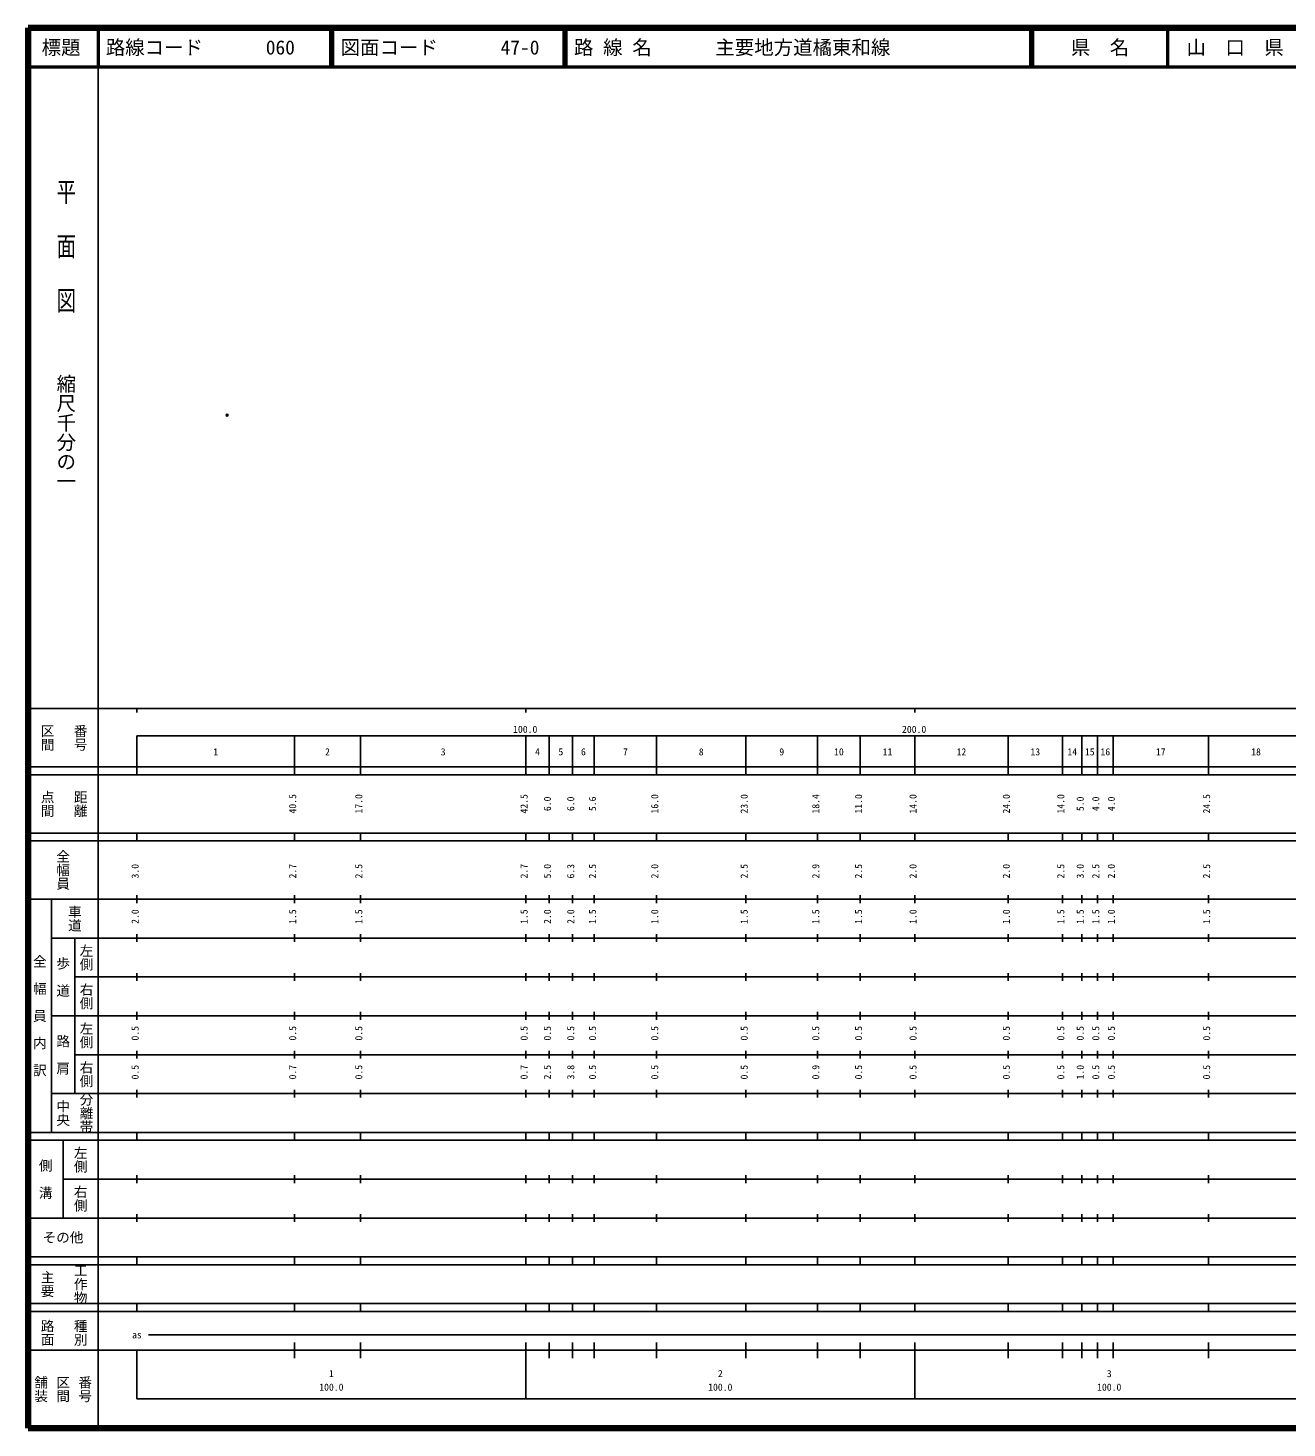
# Model space of a CAD drawing. Units: millimetres on the paper. Extents: x 40 to 680, y 20 to 380.
# Drawn here: x 40 to 363.7, y 20 to 380 of the extents above; entities that cross this region are included whole.
import ezdxf
from ezdxf.enums import TextEntityAlignment as Align

# ---------------------------------------------------------------- set-up
doc = ezdxf.new("R2010")
doc.units = ezdxf.units.MM
doc.header["$PDMODE"] = 32
doc.header["$PDSIZE"] = 0.5
doc.layers.add('M-OTRS', color=6, linetype='Continuous')
doc.layers.add('M-TTL-TXT', color=7, linetype='Continuous')
for name, color, linetype, lineweight in [('M-TTL', 2, 'Continuous', 140), ('M-TTL-BAND', 7, 'Continuous', 25), ('M-TTL-LINE', 7, 'Continuous', 50)]:
    doc.layers.add(name, color=color, linetype=linetype, lineweight=lineweight)
doc.styles.add('@ＭＳ ゴシック', font='')
doc.styles.add('ＭＳ ゴシック', font='')
doc.styles.get('@ＭＳ ゴシック').set_extended_font_data('@MS Gothic')
doc.styles.get('ＭＳ ゴシック').set_extended_font_data('MS Gothic')

msp = doc.modelspace()

# ---------------------------------------------------------------- linework, layer by layer
at = {"layer": 'M-OTRS'}
msp.add_point((91.187, 280.457), dxfattribs=at)
at = {"layer": 'M-TTL'}
for p, q in [((40, 380), (40, 20)), ((680, 380), (40, 380)), ((40, 20), (680, 20))]:
    msp.add_line(p, q, dxfattribs=at)
at = {"layer": 'M-TTL-BAND'}
for p, q in [((58, 370), (58, 20)), ((40, 205), (579, 205)), ((68, 205), (68, 204)), ((168, 205), (168, 204)), ((268, 205), (268, 204)), ((68, 198), (579, 198)), ((68, 198), (68, 188)), ((108.5, 188), (108.5, 198)), ((125.5, 188), (125.5, 198)), ((168, 188), (168, 198)), ((174, 188), (174, 198)), ((180, 188), (180, 198)), ((185.6, 188), (185.6, 198)), ((201.6, 188), (201.6, 198)), ((224.6, 188), (224.6, 198)), ((243, 188), (243, 198)), ((254, 188), (254, 198)), ((268, 188), (268, 198)), ((292, 188), (292, 198)), ((306, 188), (306, 198)), ((311, 188), (311, 198)), ((315, 188), (315, 198)), ((319, 188), (319, 198)), ((343.5, 188), (343.5, 198)), ((40, 190), (579, 190)), ((40, 188), (579, 188)), ((40, 173), (579, 173)), ((68, 171), (68, 173)), ((108.5, 171), (108.5, 173)), ((125.5, 171), (125.5, 173)), ((168, 171), (168, 173)), ((174, 171), (174, 173)), ((180, 171), (180, 173)), ((185.6, 171), (185.6, 173)), ((201.6, 171), (201.6, 173)), ((224.6, 171), (224.6, 173)), ((243, 171), (243, 173)), ((254, 171), (254, 173)), ((268, 171), (268, 173)), ((292, 171), (292, 173)), ((306, 171), (306, 173)), ((311, 171), (311, 173)), ((315, 171), (315, 173)), ((319, 171), (319, 173)), ((343.5, 171), (343.5, 173)), ((40, 171), (579, 171)), ((40, 156), (579, 156)), ((46, 96), (46, 156)), ((68, 155), (68, 157)), ((108.5, 155), (108.5, 157)), ((125.5, 155), (125.5, 157)), ((168, 155), (168, 157)), ((174, 155), (174, 157)), ((180, 155), (180, 157)), ((185.6, 155), (185.6, 157)), ((201.6, 155), (201.6, 157)), ((224.6, 155), (224.6, 157)), ((243, 155), (243, 157)), ((254, 155), (254, 157)), ((268, 155), (268, 157)), ((292, 155), (292, 157)), ((306, 155), (306, 157)), ((311, 155), (311, 157)), ((315, 155), (315, 157)), ((319, 155), (319, 157)), ((343.5, 155), (343.5, 157)), ((46, 146), (579, 146)), ((52, 146), (52, 106)), ((68, 145), (68, 147)), ((108.5, 145), (108.5, 147)), ((125.5, 145), (125.5, 147)), ((168, 145), (168, 147)), ((174, 145), (174, 147)), ((180, 145), (180, 147)), ((185.6, 145), (185.6, 147)), ((201.6, 145), (201.6, 147)), ((224.6, 145), (224.6, 147)), ((243, 145), (243, 147)), ((254, 145), (254, 147)), ((268, 145), (268, 147)), ((292, 145), (292, 147)), ((306, 145), (306, 147)), ((311, 145), (311, 147)), ((315, 145), (315, 147)), ((319, 145), (319, 147)), ((343.5, 145), (343.5, 147)), ((68, 135), (68, 137)), ((108.5, 135), (108.5, 137)), ((125.5, 135), (125.5, 137)), ((168, 135), (168, 137)), ((174, 135), (174, 137)), ((180, 135), (180, 137)), ((185.6, 135), (185.6, 137)), ((201.6, 135), (201.6, 137)), ((224.6, 135), (224.6, 137)), ((243, 135), (243, 137)), ((254, 135), (254, 137)), ((268, 135), (268, 137)), ((292, 135), (292, 137)), ((306, 135), (306, 137)), ((311, 135), (311, 137)), ((315, 135), (315, 137)), ((319, 135), (319, 137)), ((343.5, 135), (343.5, 137)), ((52, 136), (579, 136)), ((46, 126), (579, 126)), ((68, 125), (68, 127)), ((108.5, 125), (108.5, 127)), ((125.5, 125), (125.5, 127)), ((168, 125), (168, 127)), ((174, 125), (174, 127)), ((180, 125), (180, 127)), ((185.6, 125), (185.6, 127)), ((201.6, 125), (201.6, 127)), ((224.6, 125), (224.6, 127)), ((243, 125), (243, 127)), ((254, 125), (254, 127)), ((268, 125), (268, 127)), ((292, 125), (292, 127)), ((306, 125), (306, 127)), ((311, 125), (311, 127)), ((315, 125), (315, 127)), ((319, 125), (319, 127)), ((343.5, 125), (343.5, 127)), ((52, 116), (579, 116)), ((68, 115), (68, 117)), ((108.5, 115), (108.5, 117)), ((125.5, 115), (125.5, 117)), ((168, 115), (168, 117)), ((174, 115), (174, 117)), ((180, 115), (180, 117)), ((185.6, 115), (185.6, 117)), ((201.6, 115), (201.6, 117)), ((224.6, 115), (224.6, 117)), ((243, 115), (243, 117)), ((254, 115), (254, 117)), ((268, 115), (268, 117)), ((292, 115), (292, 117)), ((306, 115), (306, 117)), ((311, 115), (311, 117)), ((315, 115), (315, 117)), ((319, 115), (319, 117)), ((343.5, 115), (343.5, 117)), ((46, 106), (579, 106)), ((68, 105), (68, 107)), ((108.5, 105), (108.5, 107)), ((125.5, 105), (125.5, 107)), ((168, 105), (168, 107)), ((174, 105), (174, 107)), ((180, 105), (180, 107)), ((185.6, 105), (185.6, 107)), ((201.6, 105), (201.6, 107)), ((224.6, 105), (224.6, 107)), ((243, 105), (243, 107)), ((254, 105), (254, 107)), ((268, 105), (268, 107)), ((292, 105), (292, 107)), ((306, 105), (306, 107)), ((311, 105), (311, 107)), ((315, 105), (315, 107)), ((319, 105), (319, 107)), ((343.5, 105), (343.5, 107)), ((40, 96), (579, 96)), ((40, 94), (579, 94)), ((49, 94), (49, 74)), ((68, 94), (68, 96)), ((108.5, 94), (108.5, 96)), ((125.5, 94), (125.5, 96)), ((168, 94), (168, 96)), ((174, 94), (174, 96)), ((180, 94), (180, 96)), ((185.6, 94), (185.6, 96)), ((201.6, 94), (201.6, 96)), ((224.6, 94), (224.6, 96)), ((243, 94), (243, 96)), ((254, 94), (254, 96)), ((268, 94), (268, 96)), ((292, 94), (292, 96)), ((306, 94), (306, 96)), ((311, 94), (311, 96)), ((315, 94), (315, 96)), ((319, 94), (319, 96)), ((343.5, 94), (343.5, 96)), ((49, 84), (579, 84)), ((68, 83), (68, 85)), ((108.5, 83), (108.5, 85)), ((125.5, 83), (125.5, 85)), ((168, 83), (168, 85)), ((174, 83), (174, 85)), ((180, 83), (180, 85)), ((185.6, 83), (185.6, 85)), ((201.6, 83), (201.6, 85)), ((224.6, 83), (224.6, 85)), ((243, 83), (243, 85)), ((254, 83), (254, 85)), ((268, 83), (268, 85)), ((292, 83), (292, 85)), ((306, 83), (306, 85)), ((311, 83), (311, 85)), ((315, 83), (315, 85)), ((319, 83), (319, 85)), ((343.5, 83), (343.5, 85)), ((40, 74), (579, 74)), ((68, 73), (68, 75)), ((108.5, 73), (108.5, 75)), ((125.5, 73), (125.5, 75)), ((168, 73), (168, 75)), ((174, 73), (174, 75)), ((180, 73), (180, 75)), ((185.6, 73), (185.6, 75)), ((201.6, 73), (201.6, 75)), ((224.6, 73), (224.6, 75)), ((243, 73), (243, 75)), ((254, 73), (254, 75)), ((268, 73), (268, 75)), ((292, 73), (292, 75)), ((306, 73), (306, 75)), ((311, 73), (311, 75)), ((315, 73), (315, 75)), ((319, 73), (319, 75)), ((343.5, 73), (343.5, 75)), ((40, 64), (579, 64)), ((40, 62), (579, 62)), ((68, 62), (68, 64)), ((108.5, 62), (108.5, 64)), ((125.5, 62), (125.5, 64)), ((168, 62), (168, 64)), ((174, 62), (174, 64)), ((180, 62), (180, 64)), ((185.6, 62), (185.6, 64)), ((201.6, 62), (201.6, 64)), ((224.6, 62), (224.6, 64)), ((243, 62), (243, 64)), ((254, 62), (254, 64)), ((268, 62), (268, 64)), ((292, 62), (292, 64)), ((306, 62), (306, 64)), ((311, 62), (311, 64)), ((315, 62), (315, 64)), ((319, 62), (319, 64)), ((343.5, 62), (343.5, 64)), ((40, 52), (579, 52)), ((68, 50), (68, 52)), ((108.5, 50), (108.5, 52)), ((125.5, 50), (125.5, 52)), ((168, 50), (168, 52)), ((174, 50), (174, 52)), ((180, 50), (180, 52)), ((185.6, 50), (185.6, 52)), ((201.6, 50), (201.6, 52)), ((224.6, 50), (224.6, 52)), ((243, 50), (243, 52)), ((254, 50), (254, 52)), ((268, 50), (268, 52)), ((292, 50), (292, 52)), ((306, 50), (306, 52)), ((311, 50), (311, 52)), ((315, 50), (315, 52)), ((319, 50), (319, 52)), ((343.5, 50), (343.5, 52)), ((40, 50), (579, 50)), ((71, 44), (565, 44)), ((40, 40), (579, 40)), ((68, 40), (68, 27.5)), ((108.5, 38), (108.5, 42)), ((125.5, 38), (125.5, 42)), ((168, 27.5), (168, 42)), ((174, 38), (174, 42)), ((180, 38), (180, 42)), ((185.6, 38), (185.6, 42)), ((201.6, 38), (201.6, 42)), ((224.6, 38), (224.6, 42)), ((243, 38), (243, 42)), ((254, 38), (254, 42)), ((268, 27.5), (268, 42)), ((292, 38), (292, 42)), ((306, 38), (306, 42)), ((311, 38), (311, 42)), ((315, 38), (315, 42)), ((319, 38), (319, 42)), ((343.5, 38), (343.5, 42)), ((68, 27.5), (579, 27.5))]:
    msp.add_line(p, q, dxfattribs=at)
at = {"layer": 'M-TTL-LINE'}
for p, q in [((58, 380), (58, 370)), ((117.75, 380), (117.75, 370)), ((118.25, 380), (118.25, 370)), ((177.75, 380), (177.75, 370)), ((178.25, 380), (178.25, 370)), ((297.75, 380), (297.75, 370)), ((298.25, 380), (298.25, 370)), ((333, 380), (333, 370)), ((40, 370), (680, 370))]:
    msp.add_line(p, q, dxfattribs=at)

# ---------------------------------------------------------------- texts
at = {"layer": 'M-TTL-BAND', "style": '@ＭＳ ゴシック', "width": 1.4}
msp.add_text('平  面  図', height=3.666, rotation=270, dxfattribs=at).set_placement((49.777, 306.475), align=Align.MIDDLE_RIGHT)
at = {"layer": 'M-TTL-BAND', "style": '@ＭＳ ゴシック'}
msp.add_text('縮尺千分の一', height=3.666, rotation=270, dxfattribs=at).set_placement((49.777, 261.03), align=Align.MIDDLE_RIGHT)
for s, p in [('区間', (45, 197.5)), ('番号', (53.5, 197.5)), ('点間', (45, 180.5)), ('距離', (53.5, 180.5)), ('全幅員', (49, 163.5)), ('車道', (52, 151)), ('左側', (55, 141)), ('全\u3000幅\u3000員\u3000内\u3000訳', (43, 126)), ('歩\u3000道', (49, 136)), ('右側', (55, 131)), ('左側', (55, 121)), ('路\u3000肩', (49, 116)), ('右側', (55, 111)), ('分離帯', (55, 101)), ('中央', (49, 101)), ('左側', (53.5, 89)), ('側\u3000溝', (44.5, 84)), ('右側', (53.5, 79)), ('工作物', (53.5, 57)), ('主要', (45, 57)), ('路面', (45, 44.5)), ('種別', (53.5, 44.5)), ('舗装', (43.333, 30)), ('区間', (49, 30)), ('番号', (54.667, 30))]:
    msp.add_text(s, height=2.566, rotation=270, dxfattribs=at).set_placement(p, align=Align.MIDDLE_CENTER)
at = {"layer": 'M-TTL-BAND', "style": 'ＭＳ ゴシック'}
for s, p in [('100.0', (167.844, 198.195)), ('200.0', (267.844, 198.195)), ('1', (88.25, 192.405)), ('2', (117, 192.405)), ('3', (146.75, 192.405)), ('4', (171, 192.405)), ('5', (177, 192.405)), ('6', (182.8, 192.405)), ('7', (193.6, 192.405)), ('8', (213.1, 192.405)), ('9', (233.8, 192.405)), ('10', (248.5, 192.405)), ('11', (261, 192.405)), ('12', (280, 192.405)), ('13', (299, 192.405)), ('14', (308.5, 192.405)), ('15', (313, 192.405)), ('16', (317, 192.405)), ('17', (331.25, 192.405)), ('18', (355.75, 192.405)), ('as', (68, 42.5)), ('1', (118, 32.523)), ('2', (218, 32.523)), ('3', (318, 32.523)), ('100.0', (118, 29.033)), ('100.0', (218, 29.033)), ('100.0', (318, 29.033))]:
    msp.add_text(s, height=1.833, dxfattribs=at).set_placement(p, align=Align.BOTTOM_CENTER)
for s, p in [('40.5', (109.5, 180.5)), ('17.0', (126.5, 180.5)), ('42.5', (169, 180.5)), ('6.0', (175, 180.5)), ('6.0', (181, 180.5)), ('5.6', (186.6, 180.5)), ('16.0', (202.6, 180.5)), ('23.0', (225.6, 180.5)), ('18.4', (244, 180.5)), ('11.0', (255, 180.5)), ('14.0', (269, 180.5)), ('24.0', (293, 180.5)), ('14.0', (307, 180.5)), ('5.0', (312, 180.5)), ('4.0', (316, 180.5)), ('4.0', (320, 180.5)), ('24.5', (344.5, 180.5)), ('3.0', (69, 163.174)), ('2.7', (109.5, 163.174)), ('2.5', (126.5, 163.174)), ('2.7', (169, 163.174)), ('5.0', (175, 163.174)), ('6.3', (181, 163.174)), ('2.5', (186.6, 163.174)), ('2.0', (202.6, 163.174)), ('2.5', (225.6, 163.174)), ('2.9', (244, 163.174)), ('2.5', (255, 163.174)), ('2.0', (269, 163.174)), ('2.0', (293, 163.174)), ('2.5', (307, 163.174)), ('3.0', (312, 163.174)), ('2.5', (316, 163.174)), ('2.0', (320, 163.174)), ('2.5', (344.5, 163.174)), ('2.0', (69, 151.5)), ('1.5', (109.5, 151.5)), ('1.5', (126.5, 151.5)), ('1.5', (169, 151.5)), ('2.0', (175, 151.5)), ('2.0', (181, 151.5)), ('1.5', (186.6, 151.5)), ('1.0', (202.6, 151.5)), ('1.5', (225.6, 151.5)), ('1.5', (244, 151.5)), ('1.5', (255, 151.5)), ('1.0', (269, 151.5)), ('1.0', (293, 151.5)), ('1.5', (307, 151.5)), ('1.5', (312, 151.5)), ('1.5', (316, 151.5)), ('1.0', (320, 151.5)), ('1.5', (344.5, 151.5)), ('0.5', (69, 121.5)), ('0.5', (109.5, 121.5)), ('0.5', (126.5, 121.5)), ('0.5', (169, 121.5)), ('0.5', (175, 121.5)), ('0.5', (181, 121.5)), ('0.5', (186.6, 121.5)), ('0.5', (202.6, 121.5)), ('0.5', (225.6, 121.5)), ('0.5', (244, 121.5)), ('0.5', (255, 121.5)), ('0.5', (269, 121.5)), ('0.5', (293, 121.5)), ('0.5', (307, 121.5)), ('0.5', (312, 121.5)), ('0.5', (316, 121.5)), ('0.5', (320, 121.5)), ('0.5', (344.5, 121.5)), ('0.5', (69, 111.5)), ('0.7', (109.5, 111.5)), ('0.5', (126.5, 111.5)), ('0.7', (169, 111.5)), ('2.5', (175, 111.5)), ('3.8', (181, 111.5)), ('0.5', (186.6, 111.5)), ('0.5', (202.6, 111.5)), ('0.5', (225.6, 111.5)), ('0.9', (244, 111.5)), ('0.5', (255, 111.5)), ('0.5', (269, 111.5)), ('0.5', (293, 111.5)), ('0.5', (307, 111.5)), ('1.0', (312, 111.5)), ('0.5', (316, 111.5)), ('0.5', (320, 111.5)), ('0.5', (344.5, 111.5))]:
    msp.add_text(s, height=1.833, rotation=90, dxfattribs=at).set_placement(p, align=Align.BOTTOM_CENTER)
msp.add_text('その他', height=2.566, dxfattribs=at).set_placement((49, 69), align=Align.MIDDLE_CENTER)
at = {"layer": 'M-TTL-TXT', "style": 'ＭＳ ゴシック'}
for s, p in [('標題', (48.5, 375)), ('県\u3000名', (315.625, 375)), ('山\u3000口\u3000県', (350.375, 375))]:
    msp.add_text(s, height=3.666, dxfattribs=at).set_placement(p, align=Align.MIDDLE_CENTER)
for s, p in [('路線コード', (60, 375)), ('060', (101.142, 375)), ('図面コード', (120.38, 375)), ('47-0', (161.521, 375)), ('路 線 名', (180.38, 375)), ('主要地方道橘東和線', (216.734, 375))]:
    msp.add_text(s, height=3.666, dxfattribs=at).set_placement(p, align=Align.MIDDLE_LEFT)

doc.saveas('drawing.dxf')
